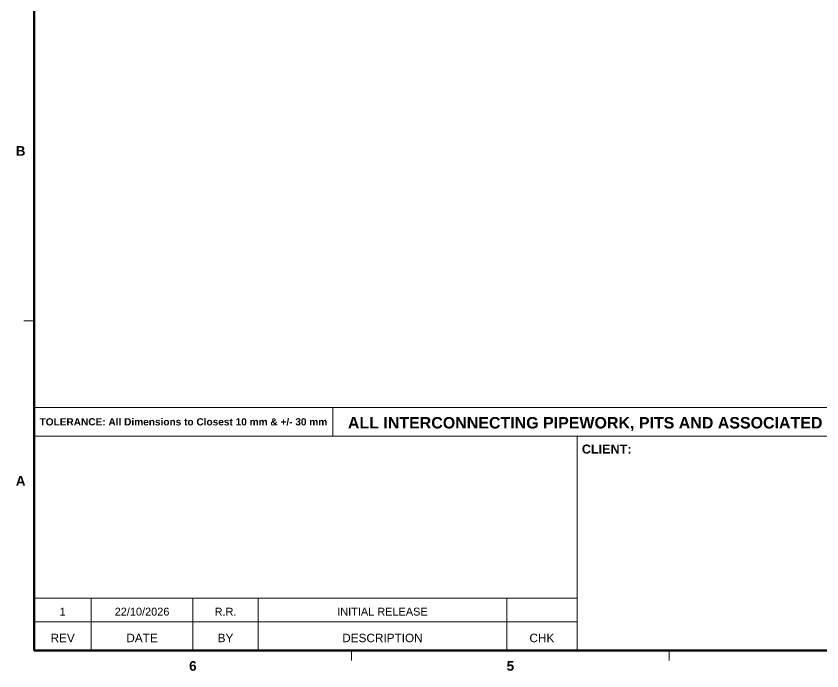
# Model space of a CAD drawing. Header units: millimetres. Extents: x 282 to 167718, y 282 to 525318.
# Drawn here: x 2492 to 70159, y 273495 to 328472 of the extents above; entities that cross this region are included whole.
import ezdxf
from ezdxf.enums import TextEntityAlignment as Align

# ---------------------------------------------------------------- set-up
doc = ezdxf.new("R2010")
doc.units = ezdxf.units.MM
doc.layers.add('FRAME', color=7, linetype='Continuous')
doc.layers.add('TITLE_BLOCK', color=7, linetype='Continuous')
doc.styles.add('ARIAL', font='arial.ttf')
doc.styles.add('ARIAL_BOLD', font='arialbd.ttf')

msp = doc.modelspace()

# ---------------------------------------------------------------- linework, layer by layer
at = {"layer": 'FRAME', "lineweight": 20}
for p, q in [((4000, 302900), (3153.3, 302900)), ((30666.7, 275200), (30666.7, 274353.3)), ((57333.3, 275200), (57333.3, 274353.3))]:
    msp.add_line(p, q, dxfattribs=at)
at = {"layer": 'FRAME', "lineweight": 53}
msp.add_lwpolyline([(4000, 275200), (164000, 275200), (164000, 386000), (4000, 386000)], close=True, dxfattribs=at)
at = {"layer": 'TITLE_BLOCK', "lineweight": 18}
for p, q in [((29080, 293200), (29080, 295600)), ((4000, 279600), (49600, 279600)), ((8800, 275200), (8800, 279600)), ((17333.3, 275200), (17333.3, 279600)), ((22823.5, 275200), (22823.5, 279600)), ((43687.5, 275200), (43687.5, 279600)), ((4000, 277600), (49600, 277600))]:
    msp.add_line(p, q, dxfattribs=at)
for points in [[(4000, 293200), (87200, 293200), (87200, 295600), (4000, 295600)], [(4000, 275200), (49600, 275200), (49600, 293200), (4000, 293200)], [(49600, 275200), (71333.3, 275200), (71333.3, 293200), (49600, 293200)]]:
    msp.add_lwpolyline(points, close=True, dxfattribs=at)

# ---------------------------------------------------------------- texts
at = {"layer": 'FRAME', "style": 'ARIAL_BOLD'}
for s, p in [('B', (2871.1, 316750)), ('A', (2871.1, 289050)), ('6', (17333.3, 273506.7)), ('5', (44000, 273506.7))]:
    msp.add_text(s, height=808.3, dxfattribs=at).set_placement(p, align=Align.CENTER)
at = {"layer": 'TITLE_BLOCK'}
for s, height, style, p in [('TOLERANCE: All Dimensions to Closest 10 mm & +/- 30 mm', 606.213, 'ARIAL_BOLD', (16540, 294103.7)), ('ALL INTERCONNECTING PIPEWORK, PITS AND ASSOCIATED DRAINAGE BY OTHERS', 959.838, 'ARIAL_BOLD', (58140, 293848.8)), ('1', 656.7, 'ARIAL', (6400, 278141.4)), ('22/10/2026', 656.73, 'ARIAL', (13066.7, 278141.4)), ('R.R.', 656.73, 'ARIAL', (20078.4, 278141.4)), ('INITIAL RELEASE', 656.731, 'ARIAL', (33255.5, 278141.4)), ('REV', 707.25, 'ARIAL', (6400, 275906.1)), ('DATE', 707.25, 'ARIAL', (13066.7, 275906.1)), ('BY', 707.25, 'ARIAL', (20078.4, 275906.1)), ('DESCRIPTION', 707.249, 'ARIAL', (33255.5, 275906.1)), ('CHK', 707.25, 'ARIAL', (46643.7, 275906.1))]:
    msp.add_text(s, height=height, dxfattribs=dict(at, style=style)).set_placement(p, align=Align.CENTER)
at = {"layer": 'TITLE_BLOCK', "style": 'ARIAL_BOLD'}
msp.add_text('CLIENT:', height=757.77, dxfattribs=at).set_placement((50000, 291741.7))

doc.saveas('drawing.dxf')
